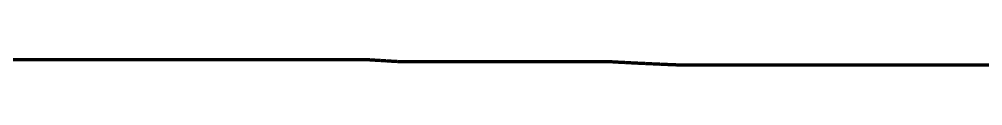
# Model space of a CAD drawing. Header units: millimetres. Extents: x 88 to 97873, y 32 to 55088.
# Drawn here: x 45299 to 46088, y 3826 to 3830 of the extents above; entities that cross this region are included whole.
import ezdxf

# ---------------------------------------------------------------- set-up
doc = ezdxf.new("R2010")
doc.units = ezdxf.units.MM
doc.header["$LTSCALE"] = 0.3

msp = doc.modelspace()

# ---------------------------------------------------------------- linework, layer by layer
at = {"color": 7, "lineweight": 211}
msp.add_lwpolyline([(46152.33, 3825.66), (45838.2, 3825.68), (45837.58, 3825.71), (45836.96, 3825.73), (45836.33, 3825.76), (45835.71, 3825.78), (45835.09, 3825.81), (45834.47, 3825.83), (45833.85, 3825.86), (45833.24, 3825.88), (45832.62, 3825.91), (45832, 3825.94), (45831.38, 3825.96), (45830.77, 3825.99), (45830.15, 3826.01), (45829.53, 3826.04), (45828.92, 3826.07), (45828.3, 3826.09), (45827.69, 3826.12), (45827.07, 3826.14), (45826.46, 3826.17), (45825.85, 3826.2), (45825.24, 3826.22), (45824.62, 3826.25), (45824.01, 3826.28), (45823.4, 3826.3), (45822.79, 3826.33), (45822.18, 3826.36), (45821.57, 3826.38), (45820.96, 3826.41), (45820.35, 3826.44), (45819.74, 3826.46), (45819.14, 3826.49), (45818.53, 3826.52), (45817.92, 3826.55), (45817.32, 3826.57), (45816.71, 3826.6), (45816.1, 3826.63), (45815.5, 3826.66), (45814.9, 3826.68), (45814.29, 3826.71), (45813.69, 3826.74), (45813.09, 3826.77), (45812.48, 3826.79), (45811.88, 3826.82), (45811.28, 3826.85), (45810.68, 3826.88), (45810.08, 3826.91), (45809.48, 3826.94), (45808.88, 3826.96), (45808.28, 3826.99), (45807.68, 3827.02), (45807.09, 3827.05), (45806.49, 3827.08), (45805.89, 3827.11), (45805.3, 3827.14), (45804.7, 3827.17), (45804.11, 3827.19), (45803.51, 3827.22), (45802.92, 3827.25), (45802.33, 3827.28), (45801.73, 3827.31), (45801.14, 3827.34), (45800.55, 3827.37), (45799.96, 3827.4), (45799.37, 3827.43), (45798.78, 3827.46), (45798.19, 3827.49), (45797.6, 3827.52), (45797.01, 3827.55), (45796.42, 3827.58), (45795.83, 3827.61), (45795.25, 3827.64), (45794.66, 3827.67), (45794.07, 3827.7), (45793.49, 3827.73), (45792.91, 3827.76), (45792.32, 3827.79), (45791.74, 3827.82), (45791.15, 3827.85), (45790.57, 3827.88), (45789.99, 3827.91), (45789.41, 3827.95), (45788.83, 3827.98), (45788.25, 3828.01), (45787.67, 3828.04), (45787.09, 3828.07), (45786.51, 3828.1), (45785.93, 3828.13), (45785.36, 3828.16), (45784.78, 3828.2), (45784.2, 3828.23), (45783.63, 3828.26), (45783.05, 3828.29), (45782.48, 3828.32), (45781.9, 3828.35), (45610.33, 3828.39), (45609.75, 3828.42), (45609.18, 3828.45), (45608.61, 3828.48), (45608.04, 3828.51), (45607.47, 3828.55), (45606.9, 3828.58), (45606.33, 3828.61), (45605.76, 3828.64), (45605.19, 3828.68), (45604.63, 3828.71), (45604.06, 3828.74), (45603.49, 3828.78), (45602.93, 3828.81), (45602.36, 3828.84), (45601.8, 3828.87), (45601.23, 3828.91), (45600.67, 3828.94), (45600.11, 3828.97), (45599.55, 3829.01), (45598.98, 3829.04), (45598.42, 3829.08), (45597.86, 3829.11), (45597.3, 3829.14), (45596.74, 3829.18), (45596.19, 3829.21), (45595.63, 3829.24), (45595.07, 3829.28), (45594.52, 3829.31), (45593.96, 3829.35), (45593.4, 3829.38), (45592.85, 3829.41), (45592.3, 3829.45), (45591.74, 3829.48), (45591.19, 3829.52), (45590.64, 3829.55), (45590.09, 3829.59), (45589.53, 3829.62), (45588.98, 3829.66), (45588.43, 3829.69), (45587.89, 3829.73), (45587.34, 3829.76), (45586.79, 3829.8), (45586.24, 3829.83), (45585.7, 3829.87), (45585.15, 3829.9), (45244.51, 3829.94)], dxfattribs=at)

doc.saveas('drawing.dxf')
